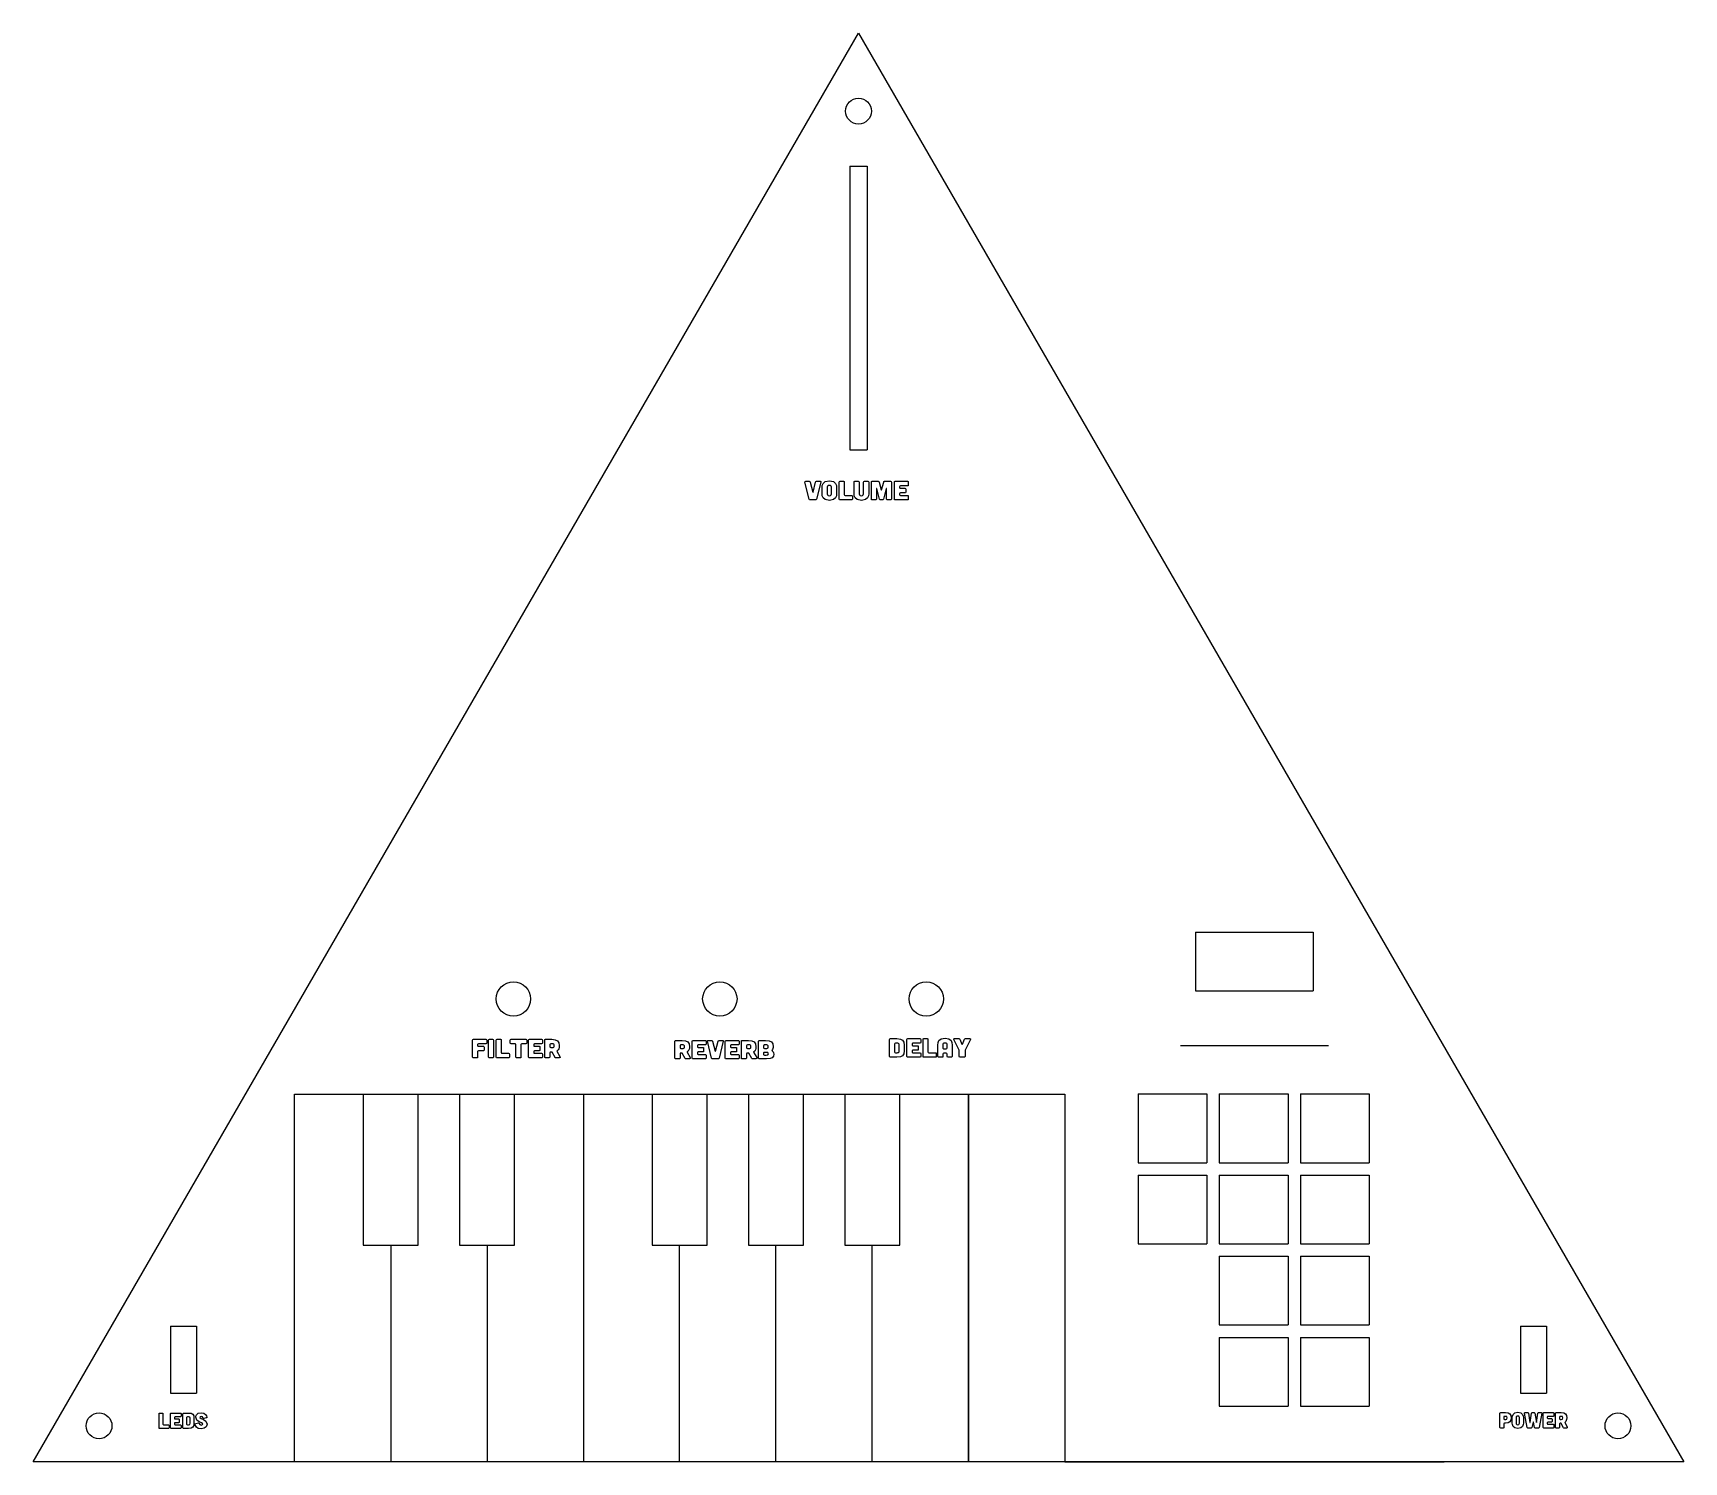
# Model space of a CAD drawing. Extents: x -152 to 152, y 0 to 264.
import ezdxf

# ---------------------------------------------------------------- set-up
doc = ezdxf.new("R2010")
doc.units = 0
doc.layers.add('MODELSKETCH_VISIBLE', color=7, linetype='CONTINUOUS')

msp = doc.modelspace()

# ---------------------------------------------------------------- linework, layer by layer
at = {"layer": 'MODELSKETCH_VISIBLE'}
for p, q in [((-152.4, 0), (0, 263.96)), ((0, 263.96), (152.4, 0)), ((-1.59, 239.37), (1.59, 239.37)), ((-1.59, 239.37), (-1.59, 186.97)), ((1.59, 239.37), (1.59, 186.97)), ((-1.59, 186.97), (1.59, 186.97)), ((-9.1, 177.85), (-9.88, 180.99)), ((-9.74, 181.15), (-9.1, 181.15)), ((-8.92, 181.02), (-8.45, 179.14)), ((-8.39, 179.14), (-7.92, 181.02)), ((-7.74, 181.15), (-7.1, 181.15)), ((-6.96, 180.99), (-7.74, 177.85)), ((-6.73, 178.82), (-6.73, 180.05)), ((-4.04, 180.05), (-4.04, 178.82)), ((-3.56, 177.86), (-3.56, 181)), ((-3.4, 181.15), (-2.79, 181.15)), ((-2.63, 181), (-2.63, 178.71)), ((-0.82, 178.82), (-0.82, 181)), ((-0.66, 181.15), (-0.05, 181.15)), ((0.11, 181), (0.11, 179.08)), ((0.95, 179.08), (0.95, 181)), ((1.11, 181.15), (1.71, 181.15)), ((1.88, 181), (1.88, 178.82)), ((2.38, 177.86), (2.38, 181)), ((2.54, 181.15), (3.65, 181.15)), ((3.82, 181.02), (4.2, 179.59)), ((4.27, 179.59), (4.65, 181.02)), ((4.82, 181.15), (5.93, 181.15)), ((6.09, 181), (6.09, 177.86)), ((6.63, 177.86), (6.63, 181)), ((6.79, 181.15), (9.04, 181.15)), ((7.58, 180.16), (7.58, 180)), ((9.04, 180.31), (7.74, 180.31)), ((7.74, 179.86), (8.57, 179.86)), ((9.2, 181), (9.2, 180.45)), ((-7.92, 177.72), (-8.92, 177.72)), ((-5.81, 179.79), (-5.81, 179.08)), ((-4.96, 179.08), (-4.96, 179.79)), ((-1.28, 177.72), (-3.4, 177.72)), ((-2.47, 178.56), (-1.28, 178.56)), ((-1.12, 178.41), (-1.12, 177.86)), ((3.14, 177.72), (2.54, 177.72)), ((3.3, 179.8), (3.3, 177.86)), ((3.88, 177.85), (3.36, 179.8)), ((4.41, 177.72), (4.06, 177.72)), ((5.11, 179.8), (4.59, 177.85)), ((5.17, 177.86), (5.17, 179.8)), ((5.93, 177.72), (5.33, 177.72)), ((9.04, 177.72), (6.79, 177.72)), ((7.58, 178.87), (7.58, 178.71)), ((8.57, 179.01), (7.74, 179.01)), ((7.74, 178.56), (9.04, 178.56)), ((8.73, 179.71), (8.73, 179.16)), ((9.2, 178.41), (9.2, 177.86)), ((62.23, 97.86), (83.97, 97.86)), ((62.23, 97.86), (62.23, 87.02)), ((83.97, 97.86), (83.97, 87.02)), ((62.23, 87.02), (83.97, 87.02)), ((-71.26, 74.8), (-71.26, 77.94)), ((-71.1, 78.08), (-68.8, 78.08)), ((-70.31, 77.09), (-70.31, 76.94)), ((-68.8, 77.24), (-70.15, 77.24)), ((-70.15, 76.79), (-69.26, 76.79)), ((-69.1, 76.64), (-69.1, 76.09)), ((-68.64, 77.94), (-68.64, 77.39)), ((-68.31, 74.8), (-68.31, 77.94)), ((-68.15, 78.08), (-67.56, 78.08)), ((-67.4, 77.94), (-67.4, 74.8)), ((-66.87, 74.8), (-66.87, 77.94)), ((-66.7, 78.08), (-66.1, 78.08)), ((-65.94, 77.94), (-65.94, 75.64)), ((-64.31, 77.39), (-64.31, 77.94)), ((-64.15, 78.08), (-61.4, 78.08)), ((-63.4, 77.24), (-64.15, 77.24)), ((-63.24, 74.8), (-63.24, 77.09)), ((-62.31, 77.09), (-62.31, 74.8)), ((-61.4, 77.24), (-62.15, 77.24)), ((-61.24, 77.94), (-61.24, 77.39)), ((-60.92, 74.8), (-60.92, 77.94)), ((-60.76, 78.08), (-58.51, 78.08)), ((-59.96, 77.09), (-59.96, 76.94)), ((-58.51, 77.24), (-59.8, 77.24)), ((-59.8, 76.79), (-58.97, 76.79)), ((-58.81, 76.64), (-58.81, 76.09)), ((-58.35, 77.94), (-58.35, 77.39)), ((-57.93, 74.8), (-57.93, 77.93)), ((-57.77, 78.08), (-56.59, 78.08)), ((-57, 77.09), (-57, 76.72)), ((-56.56, 77.24), (-56.83, 77.24)), ((-56.83, 76.57), (-56.7, 76.57)), ((-56.7, 76.57), (-56.56, 76.57)), ((-33.88, 74.61), (-33.88, 77.74)), ((-33.72, 77.89), (-32.54, 77.89)), ((-32.95, 76.89), (-32.95, 76.53)), ((-32.51, 77.04), (-32.78, 77.04)), ((-32.78, 76.38), (-32.65, 76.38)), ((-32.65, 76.38), (-32.51, 76.38)), ((-30.7, 74.6), (-30.7, 77.74)), ((-30.54, 77.89), (-28.29, 77.89)), ((-29.75, 76.9), (-29.75, 76.74)), ((-28.29, 77.04), (-29.59, 77.04)), ((-29.59, 76.59), (-28.76, 76.59)), ((-28.6, 76.45), (-28.6, 75.9)), ((-28.13, 77.74), (-28.13, 77.19)), ((-27.11, 74.58), (-27.89, 77.73)), ((-27.75, 77.89), (-27.11, 77.89)), ((-26.93, 77.76), (-26.46, 75.88)), ((-26.4, 75.88), (-25.93, 77.76)), ((-25.75, 77.89), (-25.11, 77.89)), ((-24.97, 77.73), (-25.75, 74.58)), ((-24.61, 74.6), (-24.61, 77.74)), ((-24.45, 77.89), (-22.19, 77.89)), ((-23.65, 76.9), (-23.65, 76.74)), ((-22.19, 77.04), (-23.49, 77.04)), ((-23.49, 76.59), (-22.66, 76.59)), ((-22.5, 76.45), (-22.5, 75.9)), ((-22.03, 77.74), (-22.03, 77.19)), ((-21.62, 74.61), (-21.62, 77.74)), ((-21.45, 77.89), (-20.28, 77.89)), ((-20.69, 76.89), (-20.69, 76.53)), ((-20.25, 77.04), (-20.52, 77.04)), ((-20.52, 76.38), (-20.38, 76.38)), ((-20.38, 76.38), (-20.25, 76.38)), ((-18.44, 74.6), (-18.44, 77.74)), ((-18.28, 77.89), (-17.15, 77.89)), ((-17.52, 76.9), (-17.52, 76.52)), ((-17.07, 77.04), (-17.36, 77.04)), ((-17.36, 76.38), (-17.07, 76.38)), ((5.75, 74.91), (5.75, 78.05)), ((5.91, 78.2), (7.1, 78.2)), ((6.67, 77.21), (6.67, 75.76)), ((7.12, 77.35), (6.83, 77.35)), ((8.44, 77.02), (8.44, 75.95)), ((8.92, 74.91), (8.92, 78.05)), ((9.09, 78.2), (11.34, 78.2)), ((9.88, 77.21), (9.88, 77.05)), ((11.34, 77.35), (10.04, 77.35)), ((10.04, 76.9), (10.87, 76.9)), ((11.03, 76.76), (11.03, 76.21)), ((11.5, 78.05), (11.5, 77.5)), ((11.91, 74.91), (11.91, 78.05)), ((12.07, 78.2), (12.67, 78.2)), ((12.83, 78.05), (12.83, 75.76)), ((14.66, 74.93), (14.66, 77.01)), ((15.58, 77.01), (15.58, 76.48)), ((15.74, 76.33), (16.2, 76.33)), ((16.36, 76.48), (16.36, 77.01)), ((17.28, 77.01), (17.28, 74.93)), ((18.59, 76.07), (17.63, 78.03)), ((17.75, 78.2), (18.52, 78.2)), ((18.71, 78.09), (19.1, 77.17)), ((19.18, 77.17), (19.57, 78.09)), ((20.65, 78.03), (19.69, 76.07)), ((19.76, 78.2), (20.52, 78.2)), ((59.45, 76.96), (86.75, 76.96)), ((-70.47, 74.65), (-71.1, 74.65)), ((-70.31, 75.8), (-70.31, 74.8)), ((-69.26, 75.95), (-70.15, 75.95)), ((-67.56, 74.65), (-68.15, 74.65)), ((-64.59, 74.65), (-66.7, 74.65)), ((-65.78, 75.49), (-64.59, 75.49)), ((-64.43, 75.35), (-64.43, 74.8)), ((-62.47, 74.65), (-63.07, 74.65)), ((-58.51, 74.65), (-60.76, 74.65)), ((-59.96, 75.8), (-59.96, 75.64)), ((-58.97, 75.95), (-59.8, 75.95)), ((-59.8, 75.49), (-58.51, 75.49)), ((-58.35, 75.35), (-58.35, 74.8)), ((-57.17, 74.65), (-57.77, 74.65)), ((-57, 75.58), (-57, 74.8)), ((-56.62, 75.73), (-56.83, 75.73)), ((-56.02, 74.72), (-56.58, 75.7)), ((-55.28, 74.65), (-55.9, 74.65)), ((-55.68, 75.88), (-55.11, 74.92)), ((-33.12, 74.46), (-33.72, 74.46)), ((-32.95, 75.38), (-32.95, 74.61)), ((-32.57, 75.53), (-32.78, 75.53)), ((-31.97, 74.52), (-32.53, 75.51)), ((-31.23, 74.46), (-31.85, 74.46)), ((-31.63, 75.69), (-31.06, 74.72)), ((-28.29, 74.46), (-30.54, 74.46)), ((-29.75, 75.6), (-29.75, 75.45)), ((-28.76, 75.75), (-29.59, 75.75)), ((-29.59, 75.3), (-28.29, 75.3)), ((-28.13, 75.15), (-28.13, 74.6)), ((-25.93, 74.46), (-26.93, 74.46)), ((-22.19, 74.46), (-24.45, 74.46)), ((-23.65, 75.6), (-23.65, 75.45)), ((-22.66, 75.75), (-23.49, 75.75)), ((-23.49, 75.3), (-22.19, 75.3)), ((-22.03, 75.15), (-22.03, 74.6)), ((-20.85, 74.46), (-21.45, 74.46)), ((-20.69, 75.38), (-20.69, 74.61)), ((-20.31, 75.53), (-20.52, 75.53)), ((-19.71, 74.52), (-20.26, 75.51)), ((-18.97, 74.46), (-19.58, 74.46)), ((-19.36, 75.69), (-18.79, 74.72)), ((-17.62, 74.46), (-18.28, 74.46)), ((-16.96, 74.46), (-17.62, 74.46)), ((-17.52, 75.52), (-17.52, 75.3)), ((-17.01, 75.67), (-17.36, 75.67)), ((-17.36, 75.15), (-17.02, 75.15)), ((7.1, 74.77), (5.91, 74.77)), ((6.83, 75.61), (7.12, 75.61)), ((11.34, 74.77), (9.09, 74.77)), ((9.88, 75.91), (9.88, 75.76)), ((10.87, 76.06), (10.04, 76.06)), ((10.04, 75.61), (11.34, 75.61)), ((11.5, 75.46), (11.5, 74.91)), ((14.19, 74.77), (12.07, 74.77)), ((12.99, 75.61), (14.19, 75.61)), ((14.35, 75.46), (14.35, 74.91)), ((15.42, 74.77), (14.82, 74.77)), ((15.58, 75.34), (15.58, 75.13)), ((15.58, 75.13), (15.58, 74.91)), ((16.2, 75.49), (15.74, 75.49)), ((16.36, 74.91), (16.36, 75.34)), ((17.12, 74.77), (16.52, 74.77)), ((18.6, 74.91), (18.6, 76.01)), ((19.51, 74.77), (18.76, 74.77)), ((19.68, 76.01), (19.68, 74.91)), ((-104.14, 0), (-104.14, 67.97)), ((-104.14, 67.97), (-86.36, 67.97)), ((-91.44, 67.97), (-91.44, 40.03)), ((-86.36, 67.97), (-68.58, 67.97)), ((-81.28, 40.03), (-81.28, 67.97)), ((-73.66, 67.97), (-73.66, 40.03)), ((-68.58, 67.97), (-50.8, 67.97)), ((-63.5, 40.03), (-63.5, 67.97)), ((-50.8, 67.97), (-50.8, 0)), ((-50.8, 67.97), (-33.02, 67.97)), ((-38.1, 67.97), (-38.1, 40.03)), ((-33.02, 67.97), (-15.24, 67.97)), ((-27.94, 40.03), (-27.94, 67.97)), ((-20.32, 67.97), (-20.32, 40.03)), ((-15.24, 67.97), (2.54, 67.97)), ((-10.16, 40.03), (-10.16, 67.97)), ((-2.54, 67.97), (-2.54, 40.03)), ((2.54, 67.97), (20.32, 67.97)), ((7.62, 40.03), (7.62, 67.97)), ((20.32, 67.97), (20.32, 0)), ((20.32, 67.97), (38.1, 67.97)), ((20.32, 0), (20.32, 67.97)), ((38.1, 67.97), (38.1, 0)), ((51.62, 67.98), (64.32, 67.98)), ((51.62, 67.98), (51.62, 55.28)), ((64.32, 67.98), (64.32, 55.28)), ((66.61, 67.98), (79.31, 67.98)), ((66.61, 67.98), (66.61, 55.28)), ((79.31, 67.98), (79.31, 55.28)), ((81.6, 67.98), (94.3, 67.98)), ((81.6, 67.98), (81.6, 55.28)), ((94.3, 67.98), (94.3, 55.28)), ((51.62, 55.28), (64.32, 55.28)), ((66.61, 55.28), (79.31, 55.28)), ((81.6, 55.28), (94.3, 55.28)), ((51.62, 53), (64.32, 53)), ((51.62, 53), (51.62, 40.3)), ((64.32, 53), (64.32, 40.3)), ((66.61, 53), (79.31, 53)), ((66.61, 53), (66.61, 40.3)), ((79.31, 53), (79.31, 40.3)), ((81.6, 53), (94.3, 53)), ((81.6, 53), (81.6, 40.3)), ((94.3, 53), (94.3, 40.3)), ((-91.44, 40.03), (-81.28, 40.03)), ((-86.36, 40.03), (-86.36, 0)), ((-73.66, 40.03), (-63.5, 40.03)), ((-68.58, 40.03), (-68.58, 0)), ((-38.1, 40.03), (-27.94, 40.03)), ((-33.02, 0), (-33.02, 40.03)), ((-20.32, 40.03), (-10.16, 40.03)), ((-15.24, 0), (-15.24, 40.03)), ((-2.54, 40.03), (7.62, 40.03)), ((2.54, 0), (2.54, 40.03)), ((51.62, 40.3), (64.32, 40.3)), ((66.61, 40.3), (79.31, 40.3)), ((81.6, 40.3), (94.3, 40.3)), ((66.61, 38.01), (79.31, 38.01)), ((66.61, 38.01), (66.61, 25.31)), ((79.31, 38.01), (79.31, 25.31)), ((81.6, 38.01), (94.3, 38.01)), ((81.6, 38.01), (81.6, 25.31)), ((94.3, 38.01), (94.3, 25.31)), ((-127, 25.08), (-122.24, 25.08)), ((-127, 25.08), (-127, 12.7)), ((-122.24, 25.08), (-122.24, 12.7)), ((66.61, 25.31), (79.31, 25.31)), ((81.6, 25.31), (94.3, 25.31)), ((122.24, 25.08), (127, 25.08)), ((122.24, 25.08), (122.24, 12.7)), ((127, 25.08), (127, 12.7)), ((66.61, 23.02), (79.31, 23.02)), ((66.61, 23.02), (66.61, 10.32)), ((79.31, 23.02), (79.31, 10.32)), ((81.6, 23.02), (81.6, 10.32)), ((81.6, 23.02), (94.3, 23.02)), ((94.3, 23.02), (94.3, 10.32)), ((-127, 12.7), (-122.24, 12.7)), ((122.24, 12.7), (127, 12.7)), ((66.61, 10.32), (79.31, 10.32)), ((81.6, 10.32), (94.3, 10.32)), ((-129.13, 6.31), (-129.13, 8.93)), ((-129.01, 9.05), (-128.55, 9.05)), ((-127.39, 6.18), (-129.01, 6.18)), ((-128.43, 8.93), (-128.43, 7.01)), ((-128.31, 6.89), (-127.39, 6.89)), ((-127.27, 6.77), (-127.27, 6.31)), ((-127.02, 6.31), (-127.02, 8.93)), ((-126.9, 9.05), (-125.18, 9.05)), ((-125.18, 6.18), (-126.9, 6.18)), ((-126.29, 8.22), (-126.29, 8.09)), ((-126.29, 7.14), (-126.29, 7.01)), ((-125.18, 8.34), (-126.17, 8.34)), ((-126.17, 7.97), (-125.53, 7.97)), ((-125.53, 7.26), (-126.17, 7.26)), ((-126.17, 6.89), (-125.18, 6.89)), ((-125.41, 7.85), (-125.41, 7.39)), ((-125.05, 8.93), (-125.05, 8.47)), ((-125.05, 6.77), (-125.05, 6.31)), ((-124.74, 6.31), (-124.74, 8.92)), ((-124.62, 9.05), (-123.7, 9.05)), ((-123.7, 6.18), (-124.62, 6.18)), ((-124.04, 8.22), (-124.04, 7.01)), ((-123.69, 8.34), (-123.91, 8.34)), ((-123.91, 6.89), (-123.69, 6.89)), ((-122.68, 8.07), (-122.68, 7.17)), ((-122.33, 7.14), (-121.87, 7.24)), ((-120.42, 8.14), (-120.89, 8.03)), ((118.43, 6.38), (118.43, 9)), ((118.56, 9.12), (119.46, 9.12)), ((119.01, 6.26), (118.56, 6.26)), ((119.14, 8.3), (119.14, 7.98)), ((119.14, 7.04), (119.14, 6.38)), ((119.48, 8.42), (119.26, 8.42)), ((119.26, 7.86), (119.48, 7.86)), ((119.46, 7.16), (119.26, 7.16)), ((120.69, 7.18), (120.69, 8.2)), ((121.4, 7.98), (121.4, 7.4)), ((122.04, 7.4), (122.04, 7.98)), ((122.75, 8.2), (122.75, 7.18)), ((123.47, 6.37), (122.97, 8.99)), ((123.08, 9.12), (123.56, 9.12)), ((124.18, 6.26), (123.6, 6.26)), ((123.7, 9.02), (123.93, 7.31)), ((123.98, 7.31), (124.26, 9.02)), ((124.54, 7.37), (124.32, 6.37)), ((124.39, 9.12), (124.74, 9.12)), ((124.82, 6.37), (124.59, 7.37)), ((124.88, 9.02), (125.15, 7.31)), ((125.53, 6.26), (124.95, 6.26)), ((125.2, 7.31), (125.43, 9.02)), ((125.57, 9.12), (126.06, 9.12)), ((126.17, 8.99), (125.66, 6.37)), ((126.43, 6.38), (126.43, 9)), ((126.55, 9.12), (128.27, 9.12)), ((128.27, 6.26), (126.55, 6.26)), ((127.16, 8.3), (127.16, 8.17)), ((127.16, 7.22), (127.16, 7.09)), ((128.27, 8.42), (127.28, 8.42)), ((127.28, 8.04), (127.91, 8.04)), ((127.91, 7.34), (127.28, 7.34)), ((127.28, 6.96), (128.27, 6.96)), ((128.04, 7.92), (128.04, 7.46)), ((128.39, 9), (128.39, 8.54)), ((128.39, 6.84), (128.39, 6.38)), ((128.71, 6.39), (128.71, 9)), ((128.83, 9.12), (129.73, 9.12)), ((129.29, 6.26), (128.83, 6.26)), ((129.42, 8.29), (129.42, 7.99)), ((129.42, 7.03), (129.42, 6.39)), ((129.75, 8.42), (129.55, 8.42)), ((129.55, 7.86), (129.65, 7.86)), ((129.71, 7.16), (129.55, 7.16)), ((129.65, 7.86), (129.75, 7.86)), ((130.17, 6.32), (129.74, 7.14)), ((130.73, 6.26), (130.26, 6.26)), ((130.43, 7.29), (130.86, 6.48)), ((152.4, 0), (-152.4, 0)), ((38.1, 0), (108.1, 0))]:
    msp.add_line(p, q, dxfattribs=at)
for centre, radius in [((0, 249.53), 2.39), ((0, 249.53), 2.39), ((-63.7, 85.53), 3.17), ((-25.6, 85.53), 3.17), ((12.5, 85.53), 3.17), ((-140.21, 6.68), 2.39), ((140.21, 6.68), 2.39)]:
    msp.add_circle(centre, radius, dxfattribs=at)
for points in [[(-9.88, 180.99), (-9.9, 181.09), (-9.85, 181.15), (-9.74, 181.15)], [(-9.1, 181.15), (-9, 181.15), (-8.95, 181.11), (-8.92, 181.02)], [(-7.92, 181.02), (-7.89, 181.11), (-7.84, 181.15), (-7.74, 181.15)], [(-7.1, 181.15), (-6.99, 181.15), (-6.93, 181.09), (-6.96, 180.99)], [(-3.56, 181), (-3.56, 181.1), (-3.5, 181.15), (-3.4, 181.15)], [(-2.79, 181.15), (-2.69, 181.15), (-2.63, 181.1), (-2.63, 181)], [(-0.82, 181), (-0.82, 181.1), (-0.76, 181.15), (-0.66, 181.15)], [(-0.05, 181.15), (0.05, 181.15), (0.11, 181.1), (0.11, 181)], [(0.95, 181), (0.95, 181.1), (1.01, 181.15), (1.11, 181.15)], [(1.71, 181.15), (1.82, 181.15), (1.88, 181.1), (1.88, 181)], [(2.38, 181), (2.38, 181.1), (2.43, 181.15), (2.54, 181.15)], [(3.36, 179.8), (3.35, 179.84), (3.3, 179.83), (3.3, 179.8)], [(3.65, 181.15), (3.75, 181.15), (3.8, 181.1), (3.82, 181.02)], [(4.65, 181.02), (4.67, 181.1), (4.72, 181.15), (4.82, 181.15)], [(5.17, 179.8), (5.17, 179.83), (5.12, 179.84), (5.11, 179.8)], [(5.93, 181.15), (6.04, 181.15), (6.09, 181.1), (6.09, 181)], [(6.63, 181), (6.63, 181.1), (6.69, 181.15), (6.79, 181.15)], [(7.74, 180.31), (7.64, 180.31), (7.58, 180.26), (7.58, 180.16)], [(7.58, 180), (7.58, 179.91), (7.64, 179.86), (7.74, 179.86)], [(8.57, 179.86), (8.68, 179.86), (8.73, 179.81), (8.73, 179.71)], [(9.04, 181.15), (9.15, 181.15), (9.2, 181.1), (9.2, 181)], [(9.2, 180.45), (9.2, 180.36), (9.15, 180.31), (9.04, 180.31)], [(-8.92, 177.72), (-9.01, 177.72), (-9.07, 177.76), (-9.1, 177.85)], [(-8.45, 179.14), (-8.44, 179.1), (-8.4, 179.1), (-8.39, 179.14)], [(-7.74, 177.85), (-7.77, 177.76), (-7.82, 177.72), (-7.92, 177.72)], [(-3.4, 177.72), (-3.5, 177.72), (-3.56, 177.77), (-3.56, 177.86)], [(-2.63, 178.71), (-2.63, 178.62), (-2.58, 178.56), (-2.47, 178.56)], [(-1.28, 178.56), (-1.17, 178.56), (-1.12, 178.51), (-1.12, 178.41)], [(-1.12, 177.86), (-1.12, 177.77), (-1.17, 177.72), (-1.28, 177.72)], [(2.54, 177.72), (2.43, 177.72), (2.38, 177.77), (2.38, 177.86)], [(3.3, 177.86), (3.3, 177.77), (3.25, 177.72), (3.14, 177.72)], [(4.06, 177.72), (3.96, 177.72), (3.9, 177.76), (3.88, 177.85)], [(4.2, 179.59), (4.21, 179.54), (4.26, 179.54), (4.27, 179.59)], [(4.59, 177.85), (4.57, 177.76), (4.51, 177.72), (4.41, 177.72)], [(5.33, 177.72), (5.23, 177.72), (5.17, 177.77), (5.17, 177.86)], [(6.09, 177.86), (6.09, 177.77), (6.04, 177.72), (5.93, 177.72)], [(6.79, 177.72), (6.69, 177.72), (6.63, 177.77), (6.63, 177.86)], [(7.74, 179.01), (7.64, 179.01), (7.58, 178.96), (7.58, 178.87)], [(7.58, 178.71), (7.58, 178.62), (7.64, 178.56), (7.74, 178.56)], [(8.73, 179.16), (8.73, 179.07), (8.68, 179.01), (8.57, 179.01)], [(9.04, 178.56), (9.15, 178.56), (9.2, 178.51), (9.2, 178.41)], [(9.2, 177.86), (9.2, 177.77), (9.15, 177.72), (9.04, 177.72)], [(-71.26, 77.94), (-71.26, 78.03), (-71.2, 78.08), (-71.1, 78.08)], [(-70.15, 77.24), (-70.25, 77.24), (-70.31, 77.19), (-70.31, 77.09)], [(-70.31, 76.94), (-70.31, 76.84), (-70.25, 76.79), (-70.15, 76.79)], [(-69.26, 76.79), (-69.16, 76.79), (-69.1, 76.74), (-69.1, 76.64)], [(-68.8, 78.08), (-68.69, 78.08), (-68.64, 78.03), (-68.64, 77.94)], [(-68.64, 77.39), (-68.64, 77.29), (-68.69, 77.24), (-68.8, 77.24)], [(-68.31, 77.94), (-68.31, 78.03), (-68.25, 78.08), (-68.15, 78.08)], [(-67.56, 78.08), (-67.46, 78.08), (-67.4, 78.03), (-67.4, 77.94)], [(-66.87, 77.94), (-66.87, 78.03), (-66.81, 78.08), (-66.7, 78.08)], [(-66.1, 78.08), (-66, 78.08), (-65.94, 78.03), (-65.94, 77.94)], [(-64.31, 77.94), (-64.31, 78.03), (-64.25, 78.08), (-64.15, 78.08)], [(-64.15, 77.24), (-64.25, 77.24), (-64.31, 77.29), (-64.31, 77.39)], [(-63.24, 77.09), (-63.24, 77.19), (-63.29, 77.24), (-63.4, 77.24)], [(-62.15, 77.24), (-62.25, 77.24), (-62.31, 77.19), (-62.31, 77.09)], [(-61.4, 78.08), (-61.29, 78.08), (-61.24, 78.03), (-61.24, 77.94)], [(-61.24, 77.39), (-61.24, 77.29), (-61.29, 77.24), (-61.4, 77.24)], [(-60.92, 77.94), (-60.92, 78.03), (-60.86, 78.08), (-60.76, 78.08)], [(-59.8, 77.24), (-59.91, 77.24), (-59.96, 77.19), (-59.96, 77.09)], [(-59.96, 76.94), (-59.96, 76.84), (-59.91, 76.79), (-59.8, 76.79)], [(-58.97, 76.79), (-58.87, 76.79), (-58.81, 76.74), (-58.81, 76.64)], [(-58.51, 78.08), (-58.4, 78.08), (-58.35, 78.03), (-58.35, 77.94)], [(-58.35, 77.39), (-58.35, 77.29), (-58.4, 77.24), (-58.51, 77.24)], [(-57.93, 77.93), (-57.93, 78.02), (-57.86, 78.08), (-57.77, 78.08)], [(-56.83, 77.24), (-56.93, 77.24), (-57, 77.18), (-57, 77.09)], [(-57, 76.72), (-57, 76.64), (-56.93, 76.57), (-56.83, 76.57)], [(-33.88, 77.74), (-33.88, 77.82), (-33.81, 77.89), (-33.72, 77.89)], [(-32.78, 77.04), (-32.88, 77.04), (-32.95, 76.98), (-32.95, 76.89)], [(-32.95, 76.53), (-32.95, 76.44), (-32.88, 76.38), (-32.78, 76.38)], [(-30.7, 77.74), (-30.7, 77.84), (-30.64, 77.89), (-30.54, 77.89)], [(-29.59, 77.04), (-29.69, 77.04), (-29.75, 77), (-29.75, 76.9)], [(-29.75, 76.74), (-29.75, 76.65), (-29.69, 76.59), (-29.59, 76.59)], [(-28.76, 76.59), (-28.65, 76.59), (-28.6, 76.54), (-28.6, 76.45)], [(-28.29, 77.89), (-28.18, 77.89), (-28.13, 77.84), (-28.13, 77.74)], [(-28.13, 77.19), (-28.13, 77.1), (-28.18, 77.04), (-28.29, 77.04)], [(-27.89, 77.73), (-27.92, 77.83), (-27.86, 77.89), (-27.75, 77.89)], [(-27.11, 77.89), (-27.01, 77.89), (-26.96, 77.84), (-26.93, 77.76)], [(-25.93, 77.76), (-25.9, 77.84), (-25.85, 77.89), (-25.75, 77.89)], [(-25.11, 77.89), (-25, 77.89), (-24.94, 77.83), (-24.97, 77.73)], [(-24.61, 77.74), (-24.61, 77.84), (-24.55, 77.89), (-24.45, 77.89)], [(-23.49, 77.04), (-23.59, 77.04), (-23.65, 77), (-23.65, 76.9)], [(-23.65, 76.74), (-23.65, 76.65), (-23.59, 76.59), (-23.49, 76.59)], [(-22.66, 76.59), (-22.55, 76.59), (-22.5, 76.54), (-22.5, 76.45)], [(-22.19, 77.89), (-22.09, 77.89), (-22.03, 77.84), (-22.03, 77.74)], [(-22.03, 77.19), (-22.03, 77.1), (-22.09, 77.04), (-22.19, 77.04)], [(-21.62, 77.74), (-21.62, 77.82), (-21.55, 77.89), (-21.45, 77.89)], [(-20.52, 77.04), (-20.62, 77.04), (-20.69, 76.98), (-20.69, 76.89)], [(-20.69, 76.53), (-20.69, 76.44), (-20.62, 76.38), (-20.52, 76.38)], [(-18.44, 77.74), (-18.44, 77.83), (-18.39, 77.88), (-18.28, 77.89)], [(-17.48, 77.01), (-17.5, 76.98), (-17.52, 76.95), (-17.52, 76.9)], [(-17.52, 76.52), (-17.52, 76.43), (-17.46, 76.38), (-17.36, 76.38)], [(-17.36, 77.04), (-17.41, 77.04), (-17.45, 77.03), (-17.48, 77.01)], [(5.75, 78.05), (5.75, 78.14), (5.8, 78.19), (5.91, 78.2)], [(6.83, 77.35), (6.73, 77.35), (6.67, 77.31), (6.67, 77.21)], [(7.1, 78.2), (8.11, 78.2), (8.44, 77.83), (8.44, 77.02)], [(8.92, 78.05), (8.92, 78.15), (8.98, 78.2), (9.09, 78.2)], [(10.04, 77.35), (9.94, 77.35), (9.88, 77.31), (9.88, 77.21)], [(9.88, 77.05), (9.88, 76.96), (9.94, 76.9), (10.04, 76.9)], [(10.87, 76.9), (10.98, 76.9), (11.03, 76.85), (11.03, 76.76)], [(11.03, 76.21), (11.03, 76.11), (10.98, 76.06), (10.87, 76.06)], [(11.34, 78.2), (11.44, 78.2), (11.5, 78.15), (11.5, 78.05)], [(11.5, 77.5), (11.5, 77.41), (11.44, 77.35), (11.34, 77.35)], [(11.91, 78.05), (11.91, 78.15), (11.97, 78.2), (12.07, 78.2)], [(12.67, 78.2), (12.78, 78.2), (12.83, 78.15), (12.83, 78.05)], [(15.58, 76.48), (15.58, 76.43), (15.59, 76.39), (15.62, 76.37)], [(15.62, 76.37), (15.65, 76.34), (15.69, 76.33), (15.74, 76.33)], [(16.2, 76.33), (16.31, 76.33), (16.36, 76.38), (16.36, 76.48)], [(17.63, 78.03), (17.57, 78.13), (17.63, 78.2), (17.75, 78.2)], [(18.52, 78.2), (18.61, 78.2), (18.67, 78.16), (18.71, 78.09)], [(19.1, 77.17), (19.12, 77.13), (19.16, 77.13), (19.18, 77.17)], [(19.57, 78.09), (19.61, 78.16), (19.66, 78.2), (19.76, 78.2)], [(20.52, 78.2), (20.65, 78.2), (20.7, 78.13), (20.65, 78.03)], [(-71.1, 74.65), (-71.2, 74.65), (-71.26, 74.7), (-71.26, 74.8)], [(-70.31, 74.8), (-70.31, 74.7), (-70.36, 74.65), (-70.47, 74.65)], [(-70.15, 75.95), (-70.25, 75.95), (-70.31, 75.9), (-70.31, 75.8)], [(-69.1, 76.09), (-69.1, 76), (-69.16, 75.95), (-69.26, 75.95)], [(-68.15, 74.65), (-68.25, 74.65), (-68.31, 74.7), (-68.31, 74.8)], [(-67.4, 74.8), (-67.4, 74.7), (-67.46, 74.65), (-67.56, 74.65)], [(-66.7, 74.65), (-66.81, 74.65), (-66.87, 74.7), (-66.87, 74.8)], [(-65.94, 75.64), (-65.94, 75.55), (-65.88, 75.49), (-65.78, 75.49)], [(-64.59, 75.49), (-64.48, 75.49), (-64.43, 75.45), (-64.43, 75.35)], [(-64.43, 74.8), (-64.43, 74.7), (-64.48, 74.65), (-64.59, 74.65)], [(-63.07, 74.65), (-63.18, 74.65), (-63.24, 74.7), (-63.24, 74.8)], [(-62.31, 74.8), (-62.31, 74.7), (-62.37, 74.65), (-62.47, 74.65)], [(-60.76, 74.65), (-60.86, 74.65), (-60.92, 74.7), (-60.92, 74.8)], [(-59.8, 75.95), (-59.91, 75.95), (-59.96, 75.9), (-59.96, 75.8)], [(-59.96, 75.64), (-59.96, 75.55), (-59.91, 75.49), (-59.8, 75.49)], [(-58.81, 76.09), (-58.81, 76), (-58.87, 75.95), (-58.97, 75.95)], [(-58.51, 75.49), (-58.4, 75.49), (-58.35, 75.45), (-58.35, 75.35)], [(-58.35, 74.8), (-58.35, 74.7), (-58.4, 74.65), (-58.51, 74.65)], [(-57.77, 74.65), (-57.86, 74.65), (-57.93, 74.71), (-57.93, 74.8)], [(-57, 74.8), (-57, 74.71), (-57.07, 74.65), (-57.17, 74.65)], [(-56.83, 75.73), (-56.93, 75.73), (-57, 75.67), (-57, 75.58)], [(-56.58, 75.7), (-56.59, 75.72), (-56.6, 75.73), (-56.62, 75.73)], [(-55.9, 74.65), (-55.95, 74.65), (-56, 74.68), (-56.02, 74.72)], [(-55.66, 75.95), (-55.68, 75.93), (-55.69, 75.91), (-55.68, 75.88)], [(-55.11, 74.92), (-55.03, 74.79), (-55.12, 74.65), (-55.28, 74.65)], [(-33.72, 74.46), (-33.81, 74.46), (-33.88, 74.52), (-33.88, 74.61)], [(-32.95, 74.61), (-32.95, 74.52), (-33.02, 74.46), (-33.12, 74.46)], [(-32.78, 75.53), (-32.88, 75.53), (-32.95, 75.47), (-32.95, 75.38)], [(-32.53, 75.51), (-32.54, 75.52), (-32.55, 75.53), (-32.57, 75.53)], [(-31.85, 74.46), (-31.9, 74.46), (-31.95, 74.48), (-31.97, 74.52)], [(-31.61, 75.75), (-31.63, 75.73), (-31.64, 75.71), (-31.63, 75.69)], [(-31.06, 74.72), (-30.98, 74.59), (-31.07, 74.46), (-31.23, 74.46)], [(-30.54, 74.46), (-30.64, 74.46), (-30.7, 74.51), (-30.7, 74.6)], [(-29.59, 75.75), (-29.69, 75.75), (-29.75, 75.7), (-29.75, 75.6)], [(-29.75, 75.45), (-29.75, 75.35), (-29.69, 75.3), (-29.59, 75.3)], [(-28.6, 75.9), (-28.6, 75.8), (-28.65, 75.75), (-28.76, 75.75)], [(-28.29, 75.3), (-28.18, 75.3), (-28.13, 75.25), (-28.13, 75.15)], [(-28.13, 74.6), (-28.13, 74.5), (-28.18, 74.46), (-28.29, 74.46)], [(-26.93, 74.46), (-27.03, 74.46), (-27.08, 74.5), (-27.11, 74.58)], [(-26.46, 75.88), (-26.45, 75.83), (-26.41, 75.83), (-26.4, 75.88)], [(-25.75, 74.58), (-25.78, 74.5), (-25.83, 74.46), (-25.93, 74.46)], [(-24.45, 74.46), (-24.55, 74.46), (-24.61, 74.51), (-24.61, 74.6)], [(-23.49, 75.75), (-23.59, 75.75), (-23.65, 75.7), (-23.65, 75.6)], [(-23.65, 75.45), (-23.65, 75.35), (-23.59, 75.3), (-23.49, 75.3)], [(-22.5, 75.9), (-22.5, 75.8), (-22.55, 75.75), (-22.66, 75.75)], [(-22.19, 75.3), (-22.09, 75.3), (-22.03, 75.25), (-22.03, 75.15)], [(-22.03, 74.6), (-22.03, 74.5), (-22.09, 74.46), (-22.19, 74.46)], [(-21.45, 74.46), (-21.55, 74.46), (-21.62, 74.52), (-21.62, 74.61)], [(-20.69, 74.61), (-20.69, 74.52), (-20.76, 74.46), (-20.85, 74.46)], [(-20.52, 75.53), (-20.62, 75.53), (-20.69, 75.47), (-20.69, 75.38)], [(-20.26, 75.51), (-20.27, 75.52), (-20.29, 75.53), (-20.31, 75.53)], [(-19.58, 74.46), (-19.64, 74.46), (-19.68, 74.48), (-19.71, 74.52)], [(-19.35, 75.75), (-19.37, 75.73), (-19.37, 75.71), (-19.36, 75.69)], [(-18.79, 74.72), (-18.72, 74.59), (-18.81, 74.46), (-18.97, 74.46)], [(-18.28, 74.46), (-18.38, 74.46), (-18.44, 74.51), (-18.44, 74.6)], [(-17.48, 75.63), (-17.51, 75.61), (-17.52, 75.57), (-17.52, 75.52)], [(-17.52, 75.3), (-17.52, 75.2), (-17.46, 75.15), (-17.36, 75.15)], [(-17.36, 75.67), (-17.41, 75.67), (-17.45, 75.66), (-17.48, 75.63)], [(5.91, 74.77), (5.8, 74.77), (5.75, 74.82), (5.75, 74.91)], [(6.67, 75.76), (6.67, 75.66), (6.73, 75.61), (6.83, 75.61)], [(8.44, 75.95), (8.44, 75.14), (8.11, 74.77), (7.1, 74.77)], [(9.09, 74.77), (8.98, 74.77), (8.92, 74.82), (8.92, 74.91)], [(10.04, 76.06), (9.94, 76.06), (9.88, 76.01), (9.88, 75.91)], [(9.88, 75.76), (9.88, 75.66), (9.94, 75.61), (10.04, 75.61)], [(11.34, 75.61), (11.44, 75.61), (11.5, 75.56), (11.5, 75.46)], [(11.5, 74.91), (11.5, 74.81), (11.44, 74.77), (11.34, 74.77)], [(12.07, 74.77), (11.97, 74.77), (11.91, 74.82), (11.91, 74.91)], [(12.83, 75.76), (12.83, 75.66), (12.89, 75.61), (12.99, 75.61)], [(14.19, 75.61), (14.3, 75.61), (14.35, 75.56), (14.35, 75.46)], [(14.35, 74.91), (14.35, 74.81), (14.3, 74.77), (14.19, 74.77)], [(14.82, 74.77), (14.72, 74.77), (14.66, 74.82), (14.66, 74.93)], [(15.58, 74.91), (15.58, 74.81), (15.53, 74.77), (15.42, 74.77)], [(15.74, 75.49), (15.64, 75.49), (15.58, 75.44), (15.58, 75.34)], [(16.36, 75.34), (16.36, 75.44), (16.31, 75.49), (16.2, 75.49)], [(16.52, 74.77), (16.42, 74.77), (16.36, 74.81), (16.36, 74.91)], [(17.28, 74.93), (17.28, 74.82), (17.23, 74.77), (17.12, 74.77)], [(18.6, 76.01), (18.6, 76.03), (18.6, 76.05), (18.59, 76.07)], [(18.76, 74.77), (18.66, 74.77), (18.6, 74.82), (18.6, 74.91)], [(19.68, 74.91), (19.68, 74.82), (19.62, 74.77), (19.51, 74.77)], [(19.69, 76.07), (19.68, 76.05), (19.68, 76.03), (19.68, 76.01)], [(-129.13, 8.93), (-129.13, 9.01), (-129.09, 9.05), (-129.01, 9.05)], [(-129.01, 6.18), (-129.09, 6.18), (-129.13, 6.23), (-129.13, 6.31)], [(-128.55, 9.05), (-128.47, 9.05), (-128.43, 9.01), (-128.43, 8.93)], [(-128.43, 7.01), (-128.43, 6.93), (-128.38, 6.89), (-128.31, 6.89)], [(-127.39, 6.89), (-127.31, 6.89), (-127.27, 6.85), (-127.27, 6.77)], [(-127.27, 6.31), (-127.27, 6.23), (-127.31, 6.18), (-127.39, 6.18)], [(-127.02, 8.93), (-127.02, 9.01), (-126.97, 9.05), (-126.9, 9.05)], [(-126.9, 6.18), (-126.97, 6.18), (-127.02, 6.23), (-127.02, 6.31)], [(-126.17, 8.34), (-126.24, 8.34), (-126.29, 8.3), (-126.29, 8.22)], [(-126.29, 8.09), (-126.29, 8.01), (-126.24, 7.97), (-126.17, 7.97)], [(-126.17, 7.26), (-126.24, 7.26), (-126.29, 7.22), (-126.29, 7.14)], [(-126.29, 7.01), (-126.29, 6.93), (-126.24, 6.89), (-126.17, 6.89)], [(-125.53, 7.97), (-125.45, 7.97), (-125.41, 7.93), (-125.41, 7.85)], [(-125.41, 7.39), (-125.41, 7.31), (-125.45, 7.26), (-125.53, 7.26)], [(-125.18, 9.05), (-125.1, 9.05), (-125.05, 9.01), (-125.05, 8.93)], [(-125.05, 8.47), (-125.05, 8.39), (-125.1, 8.34), (-125.18, 8.34)], [(-125.18, 6.89), (-125.1, 6.89), (-125.05, 6.85), (-125.05, 6.77)], [(-125.05, 6.31), (-125.05, 6.23), (-125.1, 6.18), (-125.18, 6.18)], [(-124.74, 8.92), (-124.74, 9), (-124.7, 9.04), (-124.62, 9.05)], [(-124.62, 6.18), (-124.69, 6.18), (-124.74, 6.23), (-124.74, 6.31)], [(-123.91, 8.34), (-123.99, 8.34), (-124.04, 8.3), (-124.04, 8.22)], [(-124.04, 7.01), (-124.04, 6.93), (-123.99, 6.89), (-123.91, 6.89)], [(-123.7, 9.05), (-122.93, 9.05), (-122.68, 8.74), (-122.68, 8.07)], [(-122.68, 7.17), (-122.68, 6.5), (-122.93, 6.18), (-123.7, 6.18)], [(-122.44, 7.01), (-122.44, 7.08), (-122.41, 7.13), (-122.33, 7.14)], [(-121.05, 7.06), (-121.13, 7.4), (-122.36, 7.33), (-122.36, 8.27)], [(-121.87, 7.24), (-121.79, 7.26), (-121.74, 7.22), (-121.74, 7.14)], [(-120.89, 8.03), (-120.97, 8.02), (-121.01, 8.05), (-121.02, 8.14)], [(-120.31, 8.27), (-120.31, 8.2), (-120.34, 8.15), (-120.42, 8.14)], [(118.43, 9), (118.43, 9.08), (118.47, 9.12), (118.56, 9.12)], [(118.56, 6.26), (118.48, 6.26), (118.43, 6.3), (118.43, 6.38)], [(119.11, 6.29), (119.09, 6.27), (119.06, 6.26), (119.01, 6.26)], [(119.14, 6.38), (119.14, 6.34), (119.13, 6.31), (119.11, 6.29)], [(119.17, 8.39), (119.15, 8.37), (119.14, 8.34), (119.14, 8.3)], [(119.14, 7.98), (119.14, 7.91), (119.18, 7.86), (119.26, 7.86)], [(119.26, 7.16), (119.18, 7.16), (119.14, 7.12), (119.14, 7.04)], [(119.26, 8.42), (119.22, 8.42), (119.19, 8.41), (119.17, 8.39)], [(122.97, 8.99), (122.95, 9.07), (122.99, 9.12), (123.08, 9.12)], [(123.6, 6.26), (123.53, 6.26), (123.48, 6.3), (123.47, 6.37)], [(123.56, 9.12), (123.64, 9.12), (123.69, 9.09), (123.7, 9.02)], [(123.93, 7.31), (123.94, 7.27), (123.97, 7.27), (123.98, 7.31)], [(124.32, 6.37), (124.3, 6.3), (124.26, 6.26), (124.18, 6.26)], [(124.26, 9.02), (124.27, 9.09), (124.32, 9.12), (124.39, 9.12)], [(124.59, 7.37), (124.58, 7.41), (124.55, 7.41), (124.54, 7.37)], [(124.74, 9.12), (124.82, 9.12), (124.86, 9.09), (124.88, 9.02)], [(124.95, 6.26), (124.88, 6.26), (124.83, 6.3), (124.82, 6.37)], [(125.15, 7.31), (125.16, 7.27), (125.19, 7.27), (125.2, 7.31)], [(125.43, 9.02), (125.44, 9.09), (125.49, 9.12), (125.57, 9.12)], [(125.66, 6.37), (125.65, 6.3), (125.6, 6.26), (125.53, 6.26)], [(126.06, 9.12), (126.14, 9.12), (126.18, 9.07), (126.17, 8.99)], [(126.43, 9), (126.43, 9.08), (126.47, 9.12), (126.55, 9.12)], [(126.55, 6.26), (126.47, 6.26), (126.43, 6.3), (126.43, 6.38)], [(127.28, 8.42), (127.2, 8.42), (127.16, 8.38), (127.16, 8.3)], [(127.16, 8.17), (127.16, 8.09), (127.2, 8.04), (127.28, 8.04)], [(127.28, 7.34), (127.2, 7.34), (127.16, 7.3), (127.16, 7.22)], [(127.16, 7.09), (127.16, 7.01), (127.2, 6.96), (127.28, 6.96)], [(127.91, 8.04), (127.99, 8.04), (128.04, 8), (128.04, 7.92)], [(128.04, 7.46), (128.04, 7.38), (127.99, 7.34), (127.91, 7.34)], [(128.27, 9.12), (128.35, 9.12), (128.39, 9.08), (128.39, 9)], [(128.39, 8.54), (128.39, 8.46), (128.35, 8.42), (128.27, 8.42)], [(128.27, 6.96), (128.35, 6.96), (128.39, 6.92), (128.39, 6.84)], [(128.39, 6.38), (128.39, 6.3), (128.35, 6.26), (128.27, 6.26)], [(128.71, 9), (128.71, 9.07), (128.76, 9.12), (128.83, 9.12)], [(128.83, 6.26), (128.76, 6.26), (128.71, 6.31), (128.71, 6.39)], [(129.42, 6.39), (129.42, 6.31), (129.37, 6.26), (129.29, 6.26)], [(129.55, 8.42), (129.47, 8.42), (129.42, 8.37), (129.42, 8.29)], [(129.42, 7.99), (129.42, 7.92), (129.47, 7.86), (129.55, 7.86)], [(129.55, 7.16), (129.47, 7.16), (129.42, 7.11), (129.42, 7.03)], [(129.74, 7.14), (129.73, 7.15), (129.72, 7.16), (129.71, 7.16)], [(130.26, 6.26), (130.22, 6.26), (130.18, 6.28), (130.17, 6.32)], [(130.44, 7.34), (130.43, 7.33), (130.42, 7.31), (130.43, 7.29)], [(130.86, 6.48), (130.92, 6.37), (130.85, 6.26), (130.73, 6.26)]]:
    msp.add_open_spline(points, degree=3, dxfattribs=at)
for points, knots in [([(-6.73, 180.05), (-6.73, 180.37), (-6.66, 181.24), (-5.38, 181.24), (-4.11, 181.24), (-4.04, 180.37), (-4.04, 180.05)], [3, 3, 3, 3, 4, 4, 4, 5, 5, 5, 5]), ([(-4.96, 179.79), (-4.96, 180.16), (-4.99, 180.4), (-5.38, 180.4), (-5.78, 180.4), (-5.81, 180.16), (-5.81, 179.79)], [0, 0, 0, 0, 1, 1, 1, 2, 2, 2, 2]), ([(-4.04, 178.82), (-4.04, 178.5), (-4.11, 177.63), (-5.38, 177.63), (-6.66, 177.63), (-6.73, 178.5), (-6.73, 178.82)], [0, 0, 0, 0, 1, 1, 1, 2, 2, 2, 2]), ([(-5.81, 179.08), (-5.81, 178.7), (-5.78, 178.47), (-5.38, 178.47), (-4.99, 178.47), (-4.96, 178.7), (-4.96, 179.08)], [3, 3, 3, 3, 4, 4, 4, 5, 5, 5, 5]), ([(1.88, 178.82), (1.88, 178.5), (1.8, 177.63), (0.53, 177.63), (-0.74, 177.63), (-0.82, 178.5), (-0.82, 178.82)], [9, 9, 9, 9, 10, 10, 10, 11, 11, 11, 11]), ([(0.11, 179.08), (0.11, 178.7), (0.13, 178.47), (0.53, 178.47), (0.93, 178.47), (0.95, 178.7), (0.95, 179.08)], [2, 2, 2, 2, 3, 3, 3, 4, 4, 4, 4]), ([(-56.59, 78.08), (-55.64, 78.08), (-55.25, 77.71), (-55.25, 76.91), (-55.25, 76.45), (-55.38, 76.13), (-55.66, 75.95)], [14, 14, 14, 14, 15, 15, 15, 16, 16, 16, 16]), ([(-56.56, 76.57), (-56.3, 76.57), (-56.17, 76.6), (-56.17, 76.91), (-56.17, 77.21), (-56.3, 77.24), (-56.56, 77.24)], [4, 4, 4, 4, 5, 5, 5, 6, 6, 6, 6]), ([(-32.54, 77.89), (-31.59, 77.89), (-31.2, 77.52), (-31.2, 76.71), (-31.2, 76.25), (-31.33, 75.94), (-31.61, 75.75)], [14, 14, 14, 14, 15, 15, 15, 16, 16, 16, 16]), ([(-32.51, 76.38), (-32.25, 76.38), (-32.12, 76.41), (-32.12, 76.71), (-32.12, 77.02), (-32.25, 77.04), (-32.51, 77.04)], [4, 4, 4, 4, 5, 5, 5, 6, 6, 6, 6]), ([(-20.28, 77.89), (-19.33, 77.89), (-18.94, 77.52), (-18.94, 76.71), (-18.94, 76.25), (-19.06, 75.94), (-19.35, 75.75)], [14, 14, 14, 14, 15, 15, 15, 16, 16, 16, 16]), ([(-20.25, 76.38), (-19.99, 76.38), (-19.86, 76.41), (-19.86, 76.71), (-19.86, 77.02), (-19.99, 77.04), (-20.25, 77.04)], [4, 4, 4, 4, 5, 5, 5, 6, 6, 6, 6]), ([(-17.15, 77.89), (-16.15, 77.89), (-15.76, 77.52), (-15.76, 76.71), (-15.76, 76.54), (-15.81, 76.22), (-16.03, 76)], [0, 0, 0, 0, 1, 1, 1, 2, 2, 2, 2]), ([(-17.07, 76.38), (-16.81, 76.38), (-16.68, 76.41), (-16.68, 76.71), (-16.68, 77.02), (-16.81, 77.04), (-17.07, 77.04)], [0, 0, 0, 0, 1, 1, 1, 2, 2, 2, 2]), ([(7.12, 75.61), (7.38, 75.61), (7.5, 75.65), (7.5, 75.94), (7.5, 75.95), (7.5, 77.02), (7.5, 77.02), (7.5, 77.33), (7.38, 77.35), (7.12, 77.35)], [0, 0, 0, 0, 1, 1, 1, 2, 2, 2, 3, 3, 3, 3]), ([(14.66, 77.01), (14.66, 77.63), (14.76, 78.29), (15.97, 78.29), (17.18, 78.29), (17.28, 77.63), (17.28, 77.01)], [12, 12, 12, 12, 13, 13, 13, 14, 14, 14, 14]), ([(16.36, 77.01), (16.36, 77.25), (16.32, 77.36), (15.97, 77.36), (15.62, 77.36), (15.58, 77.25), (15.58, 77.01)], [0, 0, 0, 0, 1, 1, 1, 2, 2, 2, 2]), ([(-17.02, 75.15), (-16.77, 75.15), (-16.64, 75.18), (-16.64, 75.41), (-16.64, 75.64), (-16.76, 75.67), (-17.01, 75.67)], [0, 0, 0, 0, 1, 1, 1, 2, 2, 2, 2]), ([(-16.03, 76), (-15.81, 75.91), (-15.65, 75.66), (-15.65, 75.36), (-15.65, 74.75), (-15.95, 74.46), (-16.96, 74.46)], [2, 2, 2, 2, 3, 3, 3, 4, 4, 4, 4]), ([(120.69, 8.2), (120.69, 8.47), (120.75, 9.2), (121.72, 9.2), (122.69, 9.2), (122.75, 8.47), (122.75, 8.2)], [3, 3, 3, 3, 4, 4, 4, 5, 5, 5, 5]), ([(-123.69, 6.89), (-123.5, 6.89), (-123.4, 6.92), (-123.4, 7.17), (-123.4, 7.17), (-123.4, 8.06), (-123.4, 8.07), (-123.4, 8.32), (-123.5, 8.34), (-123.69, 8.34)], [0, 0, 0, 0, 1, 1, 1, 2, 2, 2, 3, 3, 3, 3]), ([(-121.62, 8.22), (-121.56, 7.9), (-120.27, 7.91), (-120.27, 6.97), (-120.27, 6.85), (-120.41, 6.12), (-121.38, 6.12), (-122.23, 6.12), (-122.42, 6.69), (-122.44, 7.01)], [3, 3, 3, 3, 4, 4, 4, 5, 5, 5, 6, 6, 6, 6]), ([(-122.36, 8.27), (-122.37, 8.39), (-122.29, 9.11), (-121.38, 9.11), (-120.53, 9.11), (-120.34, 8.57), (-120.31, 8.27)], [12, 12, 12, 12, 13, 13, 13, 14, 14, 14, 14]), ([(-121.74, 7.14), (-121.72, 6.94), (-121.57, 6.83), (-121.38, 6.83), (-121.18, 6.83), (-121.03, 6.95), (-121.05, 7.06)], [9, 9, 9, 9, 10, 10, 10, 11, 11, 11, 11]), ([(-121.02, 8.14), (-121.05, 8.3), (-121.18, 8.41), (-121.38, 8.41), (-121.54, 8.41), (-121.63, 8.32), (-121.62, 8.22)], [1, 1, 1, 1, 2, 2, 2, 3, 3, 3, 3]), ([(119.46, 9.12), (120.18, 9.12), (120.48, 8.81), (120.48, 8.14), (120.48, 7.47), (120.18, 7.16), (119.46, 7.16)], [0, 0, 0, 0, 1, 1, 1, 2, 2, 2, 2]), ([(119.48, 7.86), (119.68, 7.86), (119.77, 7.89), (119.77, 8.14), (119.77, 8.39), (119.68, 8.42), (119.48, 8.42)], [0, 0, 0, 0, 1, 1, 1, 2, 2, 2, 2]), ([(122.75, 7.18), (122.75, 6.91), (122.69, 6.18), (121.72, 6.18), (120.75, 6.18), (120.69, 6.91), (120.69, 7.18)], [0, 0, 0, 0, 1, 1, 1, 2, 2, 2, 2]), ([(122.04, 7.98), (122.04, 8.3), (122.02, 8.49), (121.72, 8.49), (121.42, 8.49), (121.4, 8.3), (121.4, 7.98)], [0, 0, 0, 0, 1, 1, 1, 2, 2, 2, 2]), ([(121.4, 7.4), (121.4, 7.08), (121.42, 6.89), (121.72, 6.89), (122.02, 6.89), (122.04, 7.08), (122.04, 7.4)], [3, 3, 3, 3, 4, 4, 4, 5, 5, 5, 5]), ([(129.73, 9.12), (130.46, 9.12), (130.75, 8.81), (130.75, 8.14), (130.75, 7.76), (130.66, 7.49), (130.44, 7.34)], [14, 14, 14, 14, 15, 15, 15, 16, 16, 16, 16]), ([(129.75, 7.86), (129.95, 7.86), (130.05, 7.89), (130.05, 8.14), (130.05, 8.39), (129.95, 8.42), (129.75, 8.42)], [4, 4, 4, 4, 5, 5, 5, 6, 6, 6, 6])]:
    msp.add_open_spline(points, degree=3, knots=knots, dxfattribs=at)

doc.saveas('drawing.dxf')
